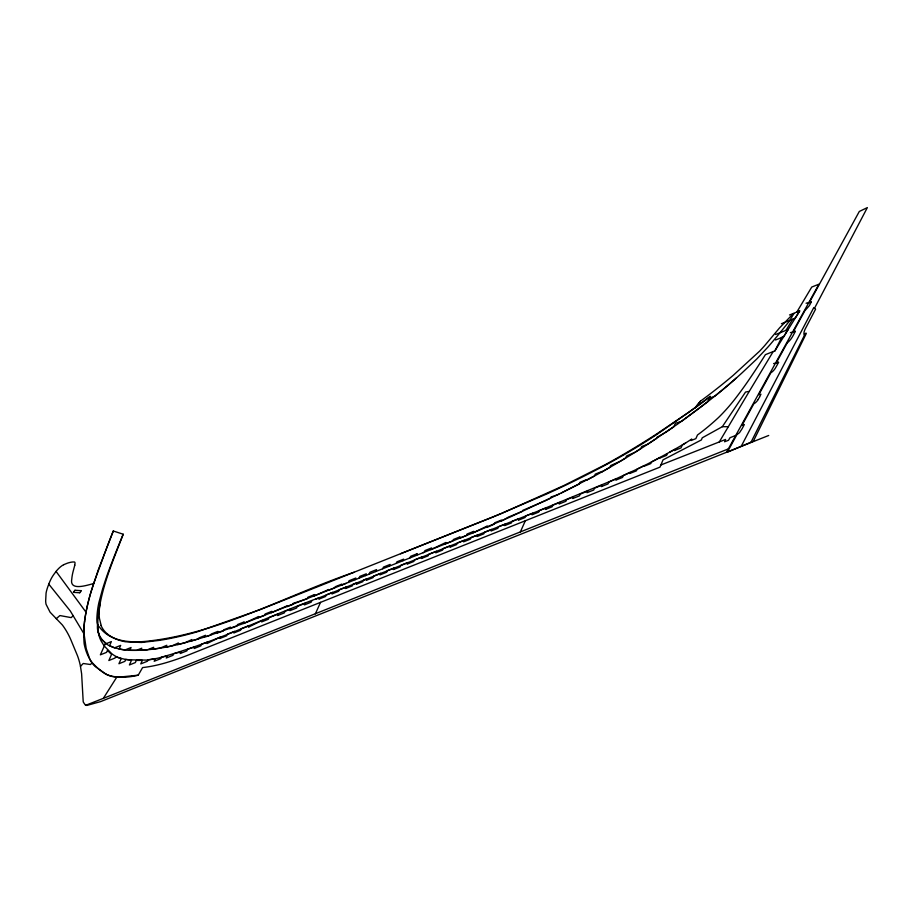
<?xml version="1.0" encoding="UTF-8"?>
<svg xmlns="http://www.w3.org/2000/svg" width="913" height="913" viewBox="0 0 913 913"><rect width="100%" height="100%" fill="white"/><g stroke="black" fill="none" stroke-linecap="round" stroke-linejoin="round"><path stroke-width="1.37" d="M84.521 621.502L84.624 620.703A231.206 89.497 -51.1 0 1 90.912 592.24L98.296 569.815L113.303 530.989L123.209 534.231A691.746 267.771 -51.1 0 0 108.761 570.693A289.82 112.185 -51.1 0 0 102.302 590.038L98.969 602.283A109.686 42.455 -51.1 0 0 97.931 607.659L97.463 610.98A181.379 70.21 -51.1 0 0 96.846 619.368L96.949 622.107A35.025 13.558 -51.1 0 0 97.543 624.538A50.934 19.721 -51.1 0 0 97.565 629.548L98.866 634.238A152.95 59.208 -51.1 0 0 100.533 637.457L101.183 638.461A124.088 48.035 -51.1 0 0 103.26 641.04L108.293 645.24L114.559 647.831L120.676 645.4L119.044 649.052L125.081 649.942L131.061 647.5L129.829 650.25L136.425 650.33L141.755 648.207L140.876 650.17L147.678 649.679L153.669 647.294L152.859 649.12L160.049 648.127L166.817 645.297L165.995 647.123L171.587 646.016L178.434 643.003L177.715 644.601L184.997 642.729L191.913 639.557L191.285 640.972L198.452 638.86L198.84 637.982L205.528 635.311L204.832 636.875M74.763 565.273L73.051 571.721A54.004 20.908 -51.1 0 0 72.481 574.22A64.138 24.834 -51.1 0 0 71.785 579.002C69.137 591.795 88.127 584.754 93.605 583.612L102.576 559.155A515.343 199.479 -51.1 0 1 113.315 530.978M93.617 583.555C87.317 602.968 82.296 623.282 84.167 643.848A212.398 82.216 -51.1 0 0 92.179 662.587C98.593 669.469 106.832 677.241 116.898 676.955A188.352 72.914 -51.1 0 0 138.228 675.186L142.599 667.574A316.731 122.604 -51.1 0 0 166.44 662.598A435.638 168.631 -51.1 0 0 192.449 653.377L659.985 467.125L663.032 459.867L701.378 439.94L702.245 437.818L722.343 426.679L745.544 392.054L749.276 391.346L773.185 351.562L774.84 350.969L799.685 310.956L796.866 312.006L811.748 287.059L818.927 284.194L726.474 452.3M751.045 442.177L805.437 333.348A2.225 0.856 -51.1 0 1 806.327 333.439L753.362 441.196L727.239 452.266L736.894 434.668L739.462 432.728L742.064 428.79L744.335 424.534L741.927 425.481L753.807 403.82A5.98 2.317 -51.1 0 0 758.212 399.506M123.187 534.242C113.383 559.931 102.062 585.644 98.604 613.148A175.011 67.745 -51.1 0 0 97.817 621.376L98.262 631.864A124.716 48.275 -51.1 0 0 101.16 641.063L103.5 644.852A268.605 103.979 -51.1 0 0 104.881 646.678L111.751 653.697A166.68 64.515 -51.1 0 0 121.178 658.433L125.629 659.426A271.013 104.904 -51.1 0 0 128.311 659.802L146.32 660.088A224.564 86.929 -51.1 0 0 158.759 657.953C214.099 642.809 265.854 617.268 319.584 597.559L318.865 599.156L325.564 596.486L326.272 594.888L332.674 592.343L331.967 593.941L338.655 591.282L339.374 589.684L346.347 586.922L345.628 588.52L352.327 585.849L353.034 584.252L357.017 582.677L356.31 584.274L362.758 581.707L363.465 580.109L367.026 578.705L366.318 580.303L373.006 577.644L373.725 576.046L380.698 573.284L379.979 574.882L386.678 572.223L387.386 570.625L394.199 567.943L393.492 569.541L400.179 566.87L400.887 565.273L407.86 562.534L407.141 564.131L413.84 561.461L414.548 559.863L422.148 556.884L421.429 558.482L428.129 555.823L428.836 554.225L436.482 551.224L435.775 552.822L442.463 550.162L443.17 548.565L450.657 545.632L449.949 547.229L456.637 544.57L457.356 542.973L464.306 540.245L463.599 541.843L470.286 539.184L471.005 537.586L477.796 534.927L477.088 536.524L483.776 533.854L484.495 532.256L491.822 529.38L491.114 530.978L497.802 528.319L498.509 526.721L505.425 524.005L504.718 525.603L511.406 522.932L512.125 521.334L519.086 518.607L518.367 520.205L525.066 517.534L525.774 515.936L532.747 513.186L532.039 514.784L538.727 512.113L539.446 510.515L616.423 478.743L615.807 480.112L622.506 477.442L623.328 475.593L630.198 472.386L629.696 473.505L636.395 470.846L637.171 469.088L644.418 465.527L644.099 466.246L650.786 463.587L651.505 461.955L660.11 457.493L659.871 458.041L666.558 455.37L667.357 453.601M423.084 552.707L466.509 535.486L467.079 534.014L473.779 531.343L473.117 532.838L487.28 526.002L486.629 527.463L488.638 526.664L494.116 524.222L494.778 522.75L501.465 520.09L500.986 521.175L503.074 520.25L508.53 517.032L522.304 511.36L522.738 510.401L545.426 500.689L550.493 498.213L551.018 497.014L557.523 494.789L579.207 484.073L580.017 482.247L586.705 479.587L586.363 480.352L594.431 476.038L595.276 474.121L601.975 471.45L601.735 471.987L609.918 467.285L610.694 465.562L620.429 461.168L625.656 457.995L626.546 456.009L635.311 452.129L640.766 448.637L641.679 446.583L647.774 444.163L656.47 438.468L656.972 437.327L666.33 431.94L673.771 426.816L675.3 423.381L681.783 421.201L708.066 401.389L710.223 396.425A213.847 82.775 -51.1 0 1 695.135 407.803L656.219 434.885A565.273 218.812 -51.1 0 1 603.847 465.915A1116.382 432.134 -51.1 0 1 546.796 493.944L492.883 517.043L400.533 553.769M708.066 401.389L710.223 396.425L688.185 412.687L657.44 433.435A661.811 256.176 -51.1 0 1 604.726 464.957L563.96 485.499L501.99 513.277M311.858 600.617L311.15 602.215L304.463 604.885L305.17 603.288L297.341 606.392L296.634 607.99L289.946 610.66L290.654 609.062L285.05 611.288L284.331 612.885L277.643 615.545L278.351 613.947L269.05 617.645L268.342 619.242L261.643 621.901L262.362 620.304L248.45 627.151L249.169 625.553L241.237 628.692L240.53 630.29L233.831 632.949L234.55 631.351L227.36 634.193L226.652 635.79L219.953 638.461L220.672 636.863L207 643.562L207.708 641.965L201.556 644.236L200.849 645.833L194.161 648.504L194.868 646.906L187.587 649.257L186.88 650.855L180.192 653.525L180.9 651.928L173.653 653.742L172.934 655.34L166.246 658.011L167.205 655.865L161.475 657.28L160.893 658.593L154.194 661.263L155.393 658.57L148.1 659.814L147.461 661.229L140.773 663.888L142.337 660.373L136.311 660.43L135.352 662.576L129.406 664.949L131.563 660.11L125.777 659.369L124.887 661.354L118.941 663.728L121.281 658.467A205.63 79.602 -51.1 0 1 115.643 656.698L115.049 658.045L108.852 660.521L111.603 654.324A179.587 69.514 -51.1 0 1 107.517 650.216L106.57 652.361L100.373 654.826L105.577 643.129L100.864 638.461M315.373 613.89L320.509 602.363M348.344 582.414L349.108 580.725L355.796 578.055L355.043 579.755M359.026 578.169L359.825 576.388L366.273 573.821L365.474 575.612M369.035 574.197L369.891 572.291L376.578 569.621L375.734 571.538M382.707 568.765L383.449 567.099L390.148 564.428L389.394 566.106M396.219 563.389L396.915 561.837L403.614 559.167L402.907 560.73M409.891 557.957L410.622 556.325L417.321 553.655L416.579 555.298M520.33 532.005L525.329 520.764M546.214 507.833L545.495 509.431L552.194 506.761L552.901 505.163L559.886 502.378L559.178 503.976L565.866 501.305L566.585 499.708L573.478 496.923L572.771 498.521L579.458 495.862L580.234 494.138L587.755 491.023L587.013 492.689L593.701 490.03L594.5 488.238L601.998 485.065L601.325 486.606L608.012 483.936L608.834 482.098L638.689 468.392A622.483 240.964 -51.1 0 0 654.085 460.597L674.833 449.413L674.319 450.554L681.018 447.895L682.296 445.008A182.326 70.575 -51.1 0 0 691.712 439.05L691.038 440.557L695.866 438.628L697.486 434.987A121.76 47.134 -51.1 0 0 718.485 417.572A74.98 29.022 -51.1 0 0 737.59 395.603A164.477 63.67 -51.1 0 0 750.509 377.503A330.323 127.866 -51.1 0 0 765.414 354.643L773.185 351.562M759.582 396.972L760.928 394.222L758.806 394.724L770.8 372.846A6.585 2.545 -51.1 0 0 775.205 368.418L776.061 366.912A28.474 11.024 -51.1 0 0 777.157 364.983L778.549 362.313L776.267 362.872L787.326 342.706M790.373 332.64L795.349 331.351L793.386 335.105A22.095 8.559 -51.1 0 1 792.724 336.258A9.495 3.675 -51.1 0 1 787.326 342.832M741.173 446.366L813.791 307.567L815.571 309.199L805.209 329A11.401 4.417 -51.1 0 0 804.125 334.831M814.522 308.24L867.35 207.605L859.304 211.474L809.215 302.808L811.269 301.952L810.071 304.349A17.153 6.642 -51.1 0 1 809.306 305.707L804.878 310.717L793.157 332.081L795.36 331.328M719.307 441.926L749.276 391.346M774.84 350.969L781.665 337.468L783.708 336.657L788.033 329.57L775.616 334.478M63.659 564.702A12.645 4.896 -51.1 0 0 56.127 571.344L53.73 574.574A16.902 6.539 -51.1 0 0 51.105 578.876L50.306 580.52A35.972 13.923 -51.1 0 0 49.108 583.293L47.761 586.911A49.245 19.059 -51.1 0 0 46.495 591.11L46.323 591.875A27.744 10.739 -51.1 0 0 46.072 593.153L45.661 601.096A58.318 22.574 -51.1 0 0 46.072 604.326L50.089 612.212L62.312 624.926A406.81 157.47 -51.1 0 1 70.712 639.442L77.445 655.637A278.454 107.791 -51.1 0 1 80.424 666.091L81.622 673.828L83.197 701.572A20.839 8.069 -51.1 0 0 83.414 702.257L85.103 704.756A14.734 5.706 -51.1 0 0 85.856 705.235L103.34 698.354L116.898 676.955M92.179 662.587L90.535 664.516L83.231 663.5L80.47 666.353M73.291 615.51L71.214 617.622L59.904 615.556L56.264 618.694M700.511 401.115L695.124 407.814L700.522 401.115A338.963 131.21 -51.1 0 0 733.116 375.437L759.57 351.185A84.019 32.526 -51.1 0 0 764.649 345.662L779.542 327.904L791.468 315.567A28.143 10.888 -51.1 0 1 793.888 313.513L789.551 320.851A274.277 106.17 -51.1 0 1 767.913 347.1L756.74 359.037L741.961 372.949A264.918 102.541 -51.1 0 1 714.788 396.139L709.424 398.273M700.819 407.084L711.216 398.981A320.554 124.088 -51.1 0 0 736.529 377.834M699.929 407.769L677.674 424.054L648.162 443.958A687.957 266.299 -51.1 0 1 595.025 475.684L561.278 492.997M63.659 564.713L67.3 563.218A58.82 22.768 -51.1 0 1 70.061 562.431A49.781 19.276 -51.1 0 1 72.652 561.997L74.307 561.986A4.907 1.894 -51.1 0 1 74.992 562.979A16.411 6.357 -51.1 0 1 74.729 565.295M558.916 494.138L509.968 517.112L470.868 533.74L459.444 538.271L460.084 536.821L453.396 539.492L452.757 540.93L445.247 543.908L445.875 542.493L430.89 549.615L431.644 547.914L424.956 550.585L424.203 552.274L341.371 585.187L341.85 584.103L335.162 586.762L334.683 587.846L328.281 590.391L328.669 589.513L313.867 596.121L314.551 594.58L307.864 597.25L307.179 598.78L293.187 603.356L292.685 604.486L287.116 606.643L287.561 605.639L271.218 612.783L271.869 611.322L265.169 613.993L264.565 615.351L258.094 617.85L258.687 616.526L243.566 623.465L206.27 636.589M788.033 329.57L785.853 330.552L792.461 319.527L795.086 318.306L799.685 310.956L789.528 314.974M728.346 448.899L103.34 698.354M781.425 323.727L795.097 318.283M775.525 339.99L783.674 336.737M105.166 644.064L111.363 641.599L109.549 645.674L112.687 647.134A317.61 122.947 -51.1 0 0 128.562 650.318M501.317 513.574L260.753 609.405L198.475 631.442A671.044 259.749 -51.1 0 1 159.376 640.378L141.526 642.478L125.423 641.771A249.58 96.607 -51.1 0 1 109.012 635.22L108.202 634.649M354.118 572.257C285.13 595.835 219.017 633.839 145.429 641.394C128.881 642.855 110.039 641.348 99.323 626.934A35.036 13.558 -51.1 0 1 97.543 624.549M346.198 583.293L243.577 623.465L244.273 621.879L237.574 624.538L236.912 626.033L234.413 627.003L229.814 628.68L230.51 627.117L223.822 629.787L223.274 630.997L217.191 633.04L217.933 631.374L211.234 634.033L210.8 635.026C184.278 643.517 156.705 651.391 128.585 650.284M315.818 599.156L545.677 508.073M768.7 435.478L100.601 701.618L86.997 705.395A15.407 5.969 -51.1 0 1 85.97 705.27L85.856 705.224M660.886 464.979L725.561 439.461L724.58 441.766L728.506 440.283L730.001 437.715L735.752 435.444M74.934 590.255L73.439 592.126M79.751 592.765L81.211 590.939M806.111 303.242L811.086 301.952M773.573 363.602L778.549 362.313M138.228 675.186L120.037 677.035M722.343 426.679L728.232 426.725M75.026 590.255L80.972 590.677M73.633 592.343L79.659 592.777M105.634 673.885L95.443 666.684A158.417 61.319 -51.1 0 1 89.828 659.448M48.777 584.137L70.301 610.991L83.893 633.668M56.07 571.412L86.005 612.178M89.862 659.414L86.199 648.55L83.848 632.435A148.956 57.656 -51.1 0 1 84.544 621.479M101.103 625.211L99.449 618.443A101.651 39.35 -51.1 0 1 100.225 602.968M759.57 396.972A15.133 5.855 -51.1 0 1 758.121 399.495M120.048 677.024A160.608 62.175 -51.1 0 1 105.577 673.977M108.248 634.592A138.514 53.616 -51.1 0 1 100.944 625.394M100.875 638.438A78.826 30.517 -51.1 0 1 98.011 630.096M685.686 442.942A675.734 261.563 -51.1 0 1 669.777 452.095"/></g></svg>
